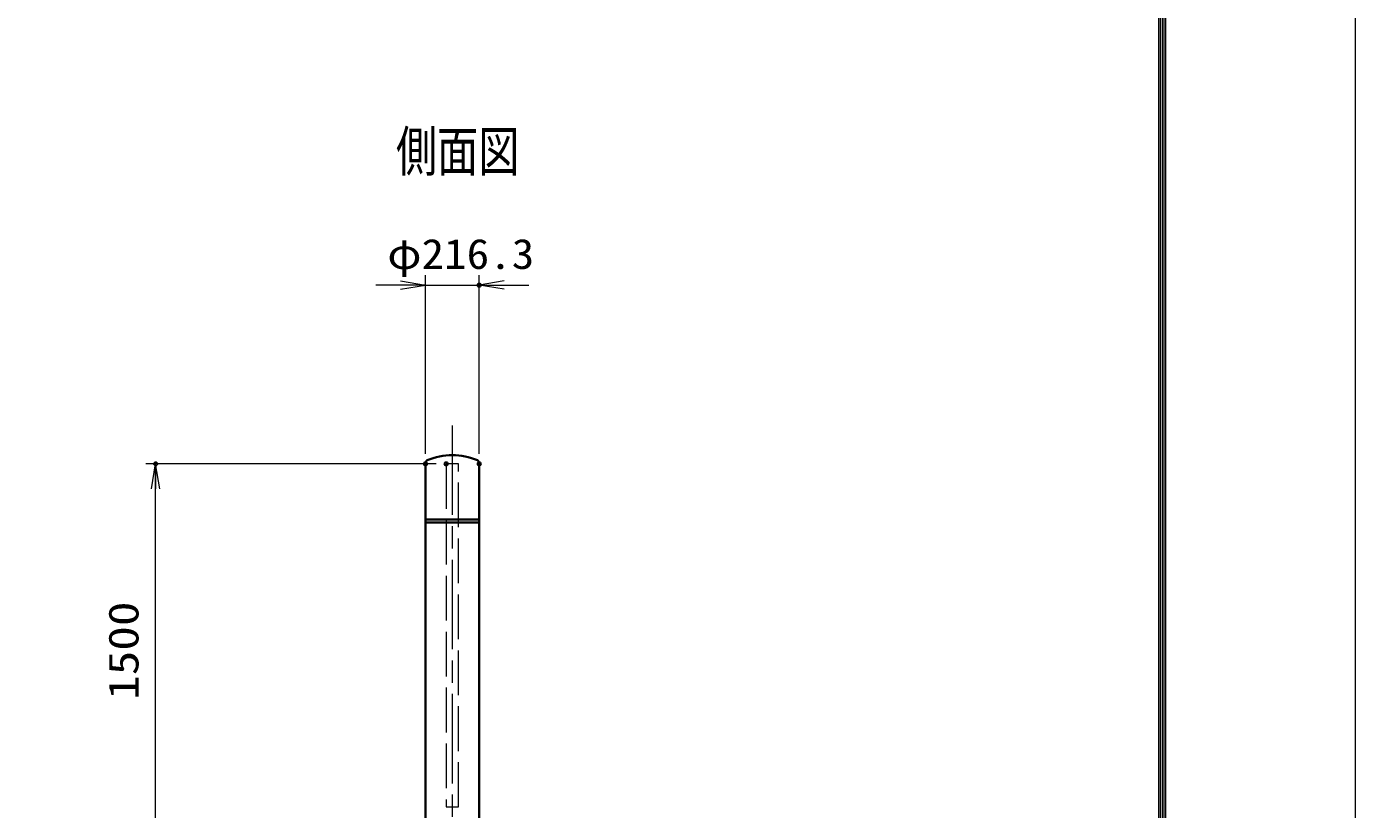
# Model space of a CAD drawing. Units: millimetres, scale not verified. Extents: x -11880 to 11880, y -8400 to 8400.
# Drawn here: x 6534 to 11880, y -456 to 2693 of the extents above; entities that cross this region are included whole.
import ezdxf
from ezdxf.enums import TextEntityAlignment as Align

# ---------------------------------------------------------------- set-up
doc = ezdxf.new("R2010")
doc.units = ezdxf.units.MM
doc.header["$LTSCALE"] = 30
doc.header["$PDMODE"] = 32
doc.header["$PDSIZE"] = 15
doc.linetypes.add('DASHED', pattern=[7.5, 6, -1.5])
doc.linetypes.add('USER1', pattern=[18, 12, -1.5, 3, -1.5])
for name, color, linetype, lineweight in [('0-0_D-TTL', 7, 'Continuous', 18), ('0-1_外形線', 7, 'Continuous', 35), ('0-2_軸線', 200, 'USER1', 15), ('0-3_細線', 2, 'Continuous', 35), ('0-4_寸法線', 4, 'Continuous', 18), ('0-5_0', 7, 'Continuous', 18), ('0-7_隠れ線', 140, 'DASHED', 18)]:
    doc.layers.add(name, color=color, linetype=linetype, lineweight=lineweight)
doc.layers.add('0-6_Defpoints', color=7, linetype='Continuous')
doc.layers.add('1-4_文字', color=254, linetype='Continuous')
doc.styles.add('ＭＳ ゴシック', font='')
doc.styles.get('ＭＳ ゴシック').set_extended_font_data('MS Gothic')

# ---------------------------------------------------------------- blocks, each defined once
blk = doc.blocks.new('_Open')
at = {"layer": '0-5_0', "color": 4}
blk.add_line((-30, 5), (0, 0), dxfattribs=at)
blk.add_lwpolyline([(-30, -5), (0, 0), (-30, 0)], dxfattribs=at)

msp = doc.modelspace()

# ---------------------------------------------------------------- linework, layer by layer
at = {"layer": '0-0_D-TTL'}
for points in [[(-11880, -8400), (11880, -8400), (11880, 8400), (-11880, 8400)], [(-11116.29, 7779.43), (11116.29, 7779.43), (11116.29, -7777.71), (-11116.29, -7777.71)], [(-11109.21, 7772.36), (11109.21, 7772.36), (11109.21, -7770.64), (-11109.21, -7770.64)], [(-11102.14, 7765.29), (11102.14, 7765.29), (11102.14, -7763.57), (-11102.14, -7763.57)], [(-11095.07, 7758.21), (11095.07, 7758.21), (11095.07, -7756.5), (-11095.07, -7756.5)], [(-11088, 7751.14), (11088, 7751.14), (11088, -7749.43), (-11088, -7749.43)]]:
    msp.add_lwpolyline(points, close=True, dxfattribs=at)
at = {"layer": '0-1_外形線'}
for p, q in [((8138.47, 933.59), (8138.47, -541.41)), ((8354.77, -541.41), (8354.77, 933.59))]:
    msp.add_line(p, q, dxfattribs=at)
for centre, radius, start, end in [((8246.62, 701.65), 266.94, 67.67999, 112.32001), ((8158.47, 933.59), 20, 131.40962, 180), ((8334.77, 933.59), 20, 0, 48.59038)]:
    msp.add_arc(centre, radius, start, end, dxfattribs=at)
at = {"layer": '0-2_軸線'}
msp.add_line((8246.62, 1088.16), (8246.62, -1445.88), dxfattribs=at)
at = {"layer": '0-3_細線'}
for p, q in [((8354.77, 710.59), (8138.47, 710.59)), ((8354.77, 698.59), (8138.47, 698.59))]:
    msp.add_line(p, q, dxfattribs=at)
at = {"layer": '0-4_寸法線'}
for p, q in [((8138.47, 973.59), (8138.47, 1693.07)), ((8354.77, 973.59), (8354.77, 1693.07)), ((8038.47, 1653.07), (7938.47, 1653.07)), ((8138.47, 1653.07), (8354.77, 1653.07)), ((8454.77, 1653.07), (8554.77, 1653.07)), ((8181.62, 933.59), (7013.13, 933.59)), ((7053.13, -566.41), (7053.13, 933.59))]:
    msp.add_line(p, q, dxfattribs=at)
at = {"layer": '0-6_Defpoints'}
for p in [(8354.77, 1653.07), (7053.13, 933.59), (8138.47, 933.59), (8221.62, 933.59), (8354.77, 933.59)]:
    msp.add_point(p, dxfattribs=at)
at = {"layer": '0-7_隠れ線'}
msp.add_lwpolyline([(8271.62, 933.59), (8221.62, 933.59), (8221.62, -446.41), (8271.62, -446.41)], close=True, dxfattribs=at)

# ---------------------------------------------------------------- block references
at = {"layer": '0-4_寸法線', "xscale": 3.333333, "yscale": 3.333333}
msp.add_blockref('_Open', (8138.47, 1653.07), dxfattribs=at)
for p, rotation in [((8354.77, 1653.07), 180), ((7053.13, 933.59), 90)]:
    msp.add_blockref('_Open', p, dxfattribs=dict(at, rotation=rotation))

# ---------------------------------------------------------------- texts
at = {"layer": '0-4_寸法線', "color": 254, "style": 'ＭＳ ゴシック', "width": 1.1}
msp.add_text('φ216.3', height=121.2, dxfattribs=at).set_placement((7985.02, 1681.76), align=Align.BOTTOM_LEFT)
at = {"layer": '0-4_寸法線', "color": 254, "style": 'ＭＳ ゴシック', "width": 1.2}
msp.add_text('1500', height=121.2, rotation=90, dxfattribs=at).set_placement((7020.45, -15.61), align=Align.BOTTOM_LEFT)
at = {"layer": '1-4_文字', "style": 'ＭＳ ゴシック', "width": 0.75}
msp.add_text('側面図', height=161.7, dxfattribs=at).set_placement((8020.02, 2062.17), align=Align.BOTTOM_LEFT)

doc.saveas('drawing.dxf')
